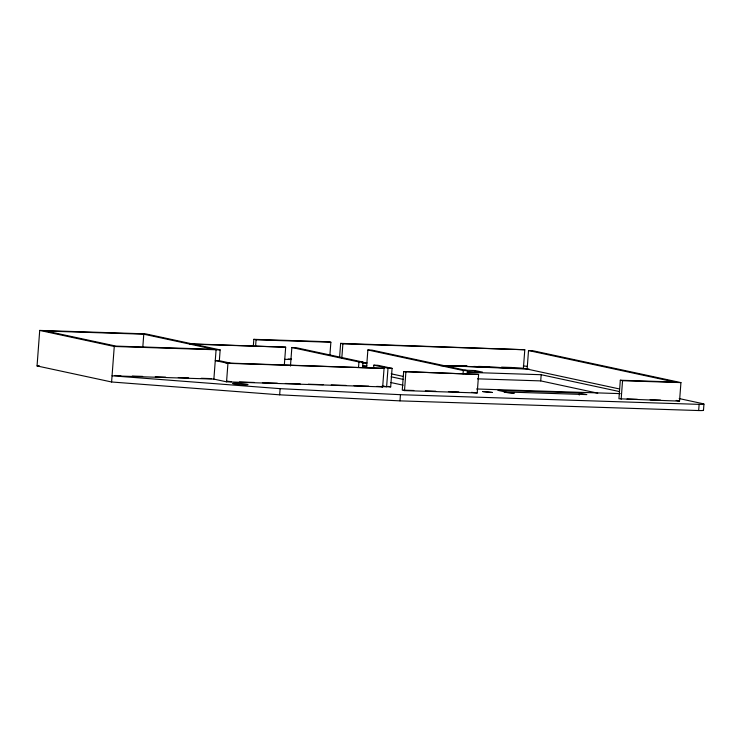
<?xml version="1.0" encoding="UTF-8"?>
<svg xmlns="http://www.w3.org/2000/svg" width="741" height="741" viewBox="0 0 741 741"><rect width="100%" height="100%" fill="white"/><g stroke="black" fill="none" stroke-linecap="round" stroke-linejoin="round"><path stroke-width="1.11" d="M703.218 410.079A9.318 0.713 4.3 0 1 698.67 410.542L399.992 400.872L279.663 394.823L111.595 381.986L37.05 365.943L39.718 330.421L145.616 333.858L220.151 349.9L219.345 360.71L230.525 363.146L384.06 368.388L382.671 386.895L226.551 381.837L213.88 379.105L112.058 375.807L280.126 388.655L400.455 394.694L699.134 404.364A9.318 0.713 4.3 0 0 702.801 403.669L679.173 398.575M111.595 381.986L114.262 346.473L39.718 330.421M142.846 346.612L143.782 334.2L46.025 331.042L116.096 346.121L213.843 349.289L143.782 334.2M213.88 379.105L216.085 349.771M226.551 381.837L227.941 363.331L215.27 360.58L219.345 360.71M253.339 345.871L253.83 339.332L328.634 341.758L330.866 342.24L329.884 355.319M255.58 346.353L256.071 339.813L253.83 339.332M279.663 394.823L280.126 388.655M284.359 364.618L285.674 347.177L189.724 343.796M290.453 366.045L291.852 347.52L295.918 347.649L363.016 362.09L362.608 367.545M339.573 357.542L340.638 343.37L524.795 349.743L523.405 368.277L440.432 365.591M341.814 358.023L342.879 343.852L340.638 343.37M358.533 367.406L358.94 361.96L291.852 347.52M366.563 367.416L367.869 349.974L371.945 350.113L467.358 370.648L467.117 373.918M373.603 368.434L373.853 365.165L377.919 365.304L392.082 368.351L390.683 386.876L376.66 386.422M373.853 365.165L388.006 368.212L386.617 386.746L382.254 385.811M399.992 400.872L400.455 394.694M403.66 371.584L402.27 390.118L404.503 390.6L477.213 392.952L478.603 374.418L403.66 371.584L478.603 374.418M404.503 390.6L405.892 372.065M463.042 373.788L463.282 370.519L367.869 349.974M474.879 372.584L475.037 370.528L464.709 370.194M447.379 365.721L527.129 369.074L528.518 350.549L532.594 350.678L680.933 382.606L679.534 401.14L618.93 398.769L620.319 380.235L674.625 381.995L528.518 350.549M597.737 393.165L540.717 380.893L541.18 374.714L467.599 372.325M579.24 395.046L579.397 392.989L497.933 390.35L505.39 391.952L586.844 394.592L579.397 392.989M621.162 399.251L622.551 380.717L620.319 380.235M698.67 410.542L699.134 404.364M703.487 410.292L703.95 404.114M37.05 365.943L39.347 365.822M256.071 339.813L330.866 342.24M342.879 343.852L524.795 349.743M190.066 344.083L285.674 347.177M114.262 346.473L220.151 349.9M288.11 359.015L291.565 359.135M284.59 359.311L291.5 359.533M358.94 361.96L363.016 362.09M364.609 362.72L366.915 362.794M466.987 366.035L455.456 365.665L466.895 366.156M478.51 366.415L488.884 366.749M501.564 367.156L511.948 367.499M362.192 363.053L366.795 363.201M527.129 369.074L529.167 369.138M225.709 362.821L229.775 362.951M463.282 370.519L467.358 370.648M388.006 368.212L392.082 368.351M227.941 363.331L384.06 368.388M467.571 371.649L482.493 372.13L475.037 370.528M622.551 380.717L680.933 382.606M477.482 378.836L540.717 380.893M115.04 375.492L120.792 375.687M132.287 376.058L142.643 376.391M155.295 376.798L165.641 377.132M178.294 377.549L188.64 377.882M201.293 378.29L211.639 378.623M476.565 388.979L620.282 393.628M231.424 381.717L226.876 381.161M239.463 381.976L254.376 382.467M262.416 382.726L277.329 383.208M285.368 383.468L300.281 383.949M308.321 384.209L323.243 384.69M331.273 384.95L346.112 385.431M354.031 385.69L368.74 386.163M403.419 390.155L413.811 390.488M425.343 390.859L435.736 391.202M448.425 391.609L458.818 391.943M471.508 392.36L477.213 392.952M627.016 399.029L637.408 399.362M650.126 399.779L660.518 400.112M473.758 366.443L524.897 368.592L619.281 388.914M367.017 365.897L362.868 365.971L366.517 366.647M676.172 400.418L679.534 401.14M541.18 374.714L619.448 391.563M391.174 373.825L403.521 376.484M391.081 376.789L403.428 379.438M390.794 382.523L403.141 385.181M388.506 386.413L390.683 386.876M381.18 386.57L382.671 386.895M523.285 365.998A9.318 0.713 4.3 0 1 527.305 366.323M504.362 392.295L514.069 393.138L504.362 392.295M482.762 391.572L492.33 392.461L482.762 391.572M236.296 384.264A7.762 0.593 4.3 0 0 248.05 384.644A7.762 0.593 4.3 0 0 236.583 383.254A7.762 0.593 4.3 0 0 236.296 384.264"/></g></svg>
